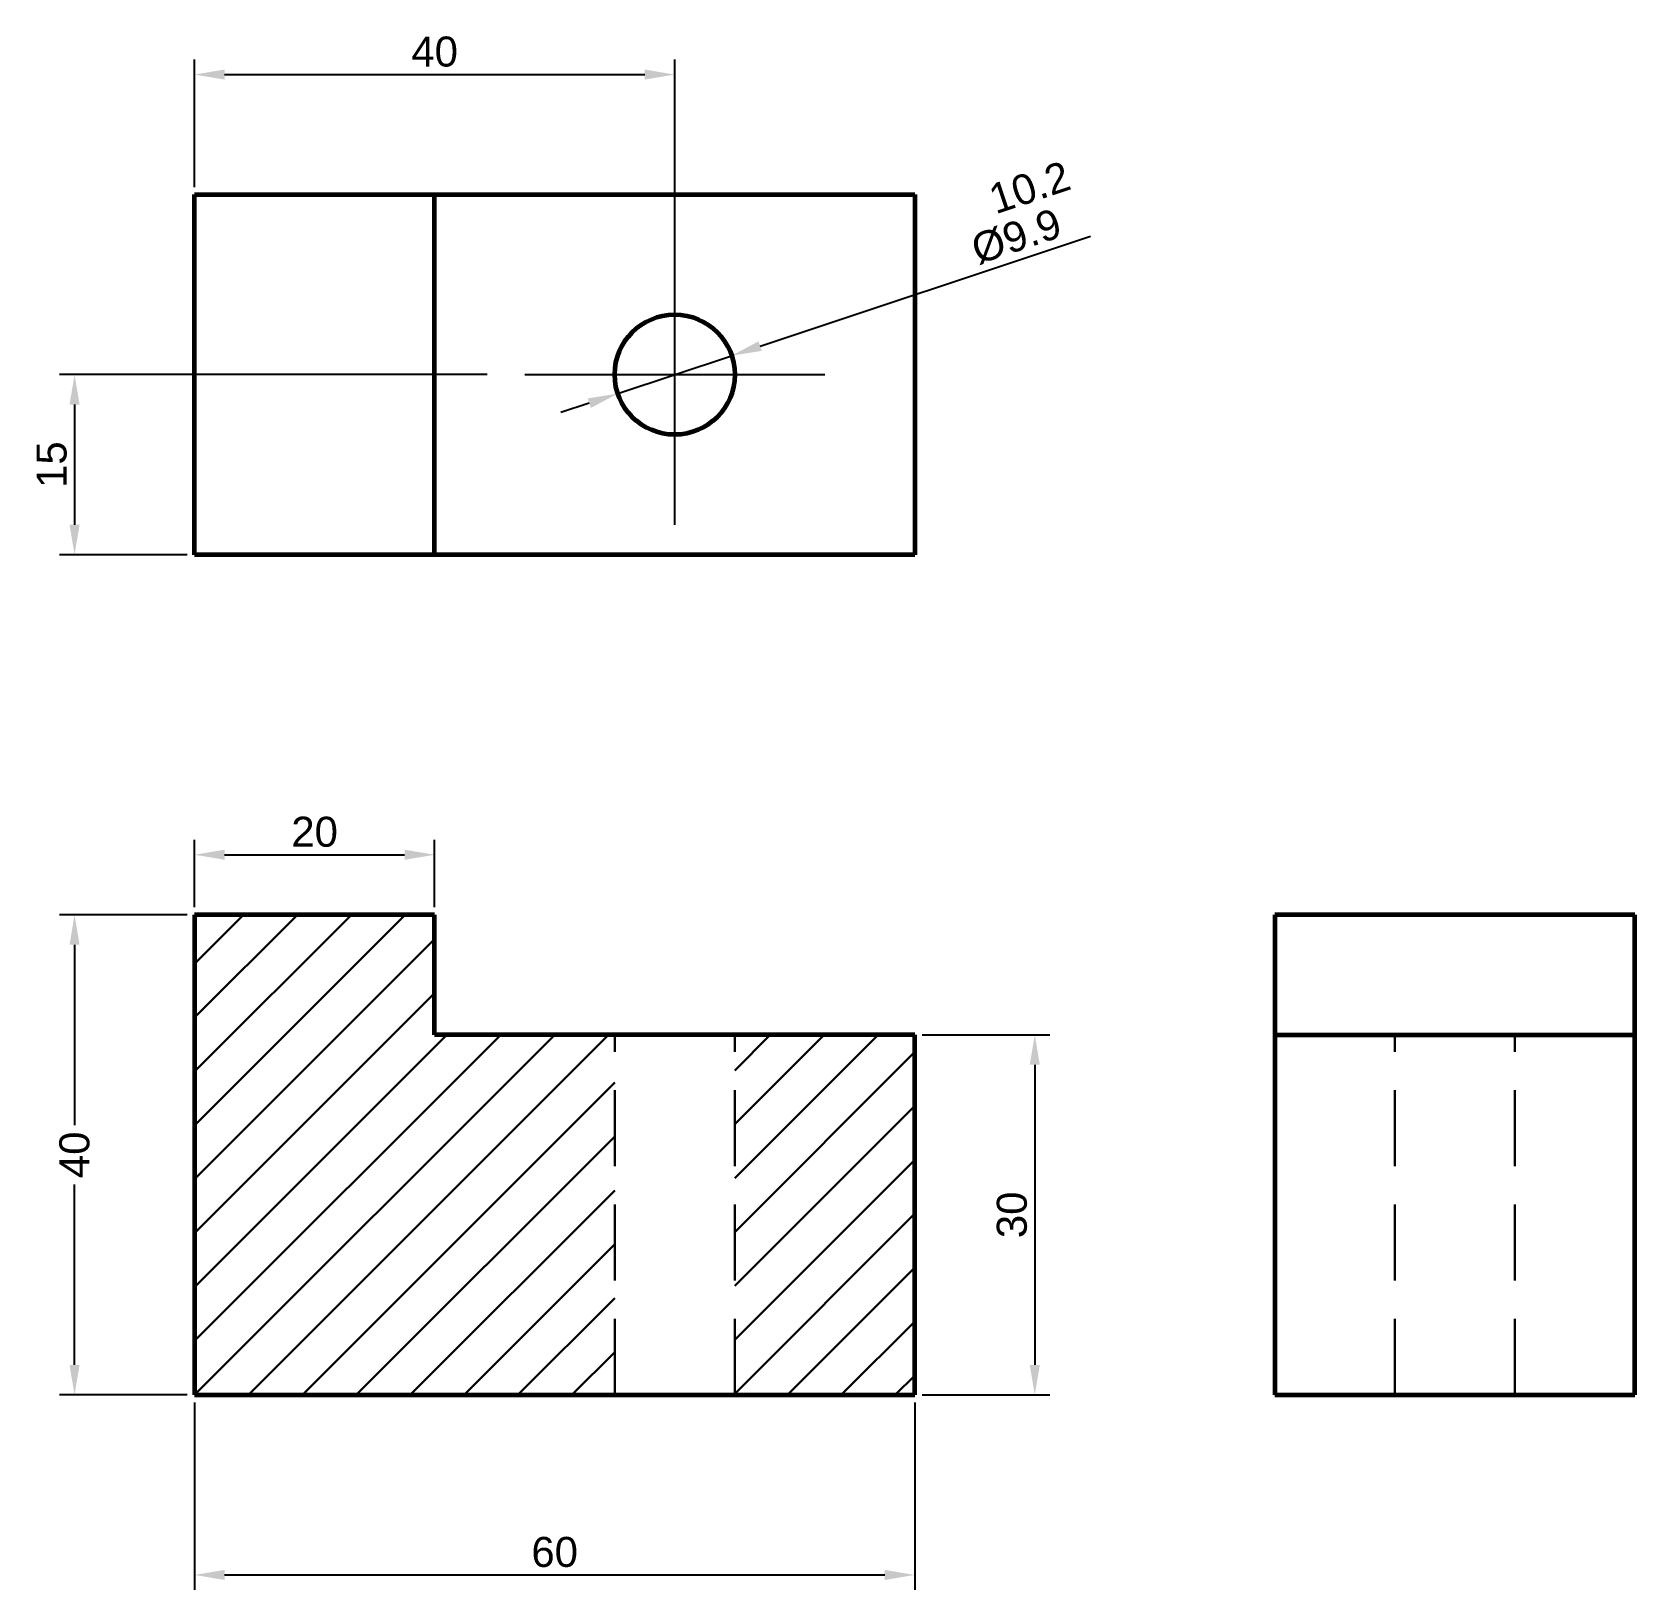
# Model space of a CAD drawing. Header units: millimetres. Extents: x 86 to 220, y 84 to 214.
import ezdxf

# ---------------------------------------------------------------- set-up
doc = ezdxf.new("R2010")
doc.units = ezdxf.units.MM
doc.linetypes.add('HIDDEN', pattern=[9.525, 6.35, -3.175])
doc.layers.add('Dimension', color=1, linetype='Continuous')
for name, color, linetype, lineweight in [('Hidden', 7, 'HIDDEN', 30), ('Object', 7, 'Continuous', 60), ('Section', 7, 'Continuous', 30)]:
    doc.layers.add(name, color=color, linetype=linetype, lineweight=lineweight)
doc.styles.get("Standard").update_dxf_attribs({"font": 'arial.ttf'})
doc.dimstyles.new('ISO-25', dxfattribs={"dimtxt": 2.5, "dimasz": 2.5, "dimexe": 1.25, "dimexo": 0.625, "dimtad": 1, "dimdec": 0, "dimdsep": 46, "dimtxsty": 'Standard', "dimcen": 25, "dimadec": 0, "dimazin": 0, "dimtfac": 1, "dimtmove": 0, "dimatfit": 3, "dimfxl": 1, "dimarcsym": 0})

# ---------------------------------------------------------------- blocks, each defined once
blk = doc.blocks.new('*D1')
at = {"layer": 'Defpoints', "color": 0}
for p in [(100, 100), (160, 100), (160, 85)]:
    blk.add_point(p, dxfattribs=at)
at = {"layer": 'Dimension', "color": 0, "lineweight": -2}
for p, q in [((100, 99.37), (100, 83.75)), ((160, 99.37), (160, 83.75)), ((102.5, 85), (157.5, 85))]:
    blk.add_line(p, q, dxfattribs=at)
at = {"layer": 'Dimension', "color": 0}
for points in [[(102.5, 85.42), (102.5, 84.58), (100, 85)], [(157.5, 84.58), (157.5, 85.42), (160, 85)]]:
    blk.add_solid(points, dxfattribs=at)
at = {"layer": 'Dimension', "color": 0, "insert": (130, 86.9), "char_height": 2.5, "attachment_point": 5}
blk.add_mtext('60', dxfattribs=at)
blk = doc.blocks.new('*D2')
at = {"layer": 'Defpoints', "color": 0}
for p in [(90, 140), (100, 140), (100, 100)]:
    blk.add_point(p, dxfattribs=at)
at = {"layer": 'Dimension', "color": 0, "lineweight": -2}
for p, q in [((99.37, 140), (88.75, 140)), ((90, 137.5), (90, 122.47)), ((90, 102.5), (90, 117.53)), ((99.37, 100), (88.75, 100))]:
    blk.add_line(p, q, dxfattribs=at)
at = {"layer": 'Dimension', "color": 0}
for points in [[(90.42, 137.5), (89.58, 137.5), (90, 140)], [(89.58, 102.5), (90.42, 102.5), (90, 100)]]:
    blk.add_solid(points, dxfattribs=at)
at = {"layer": 'Dimension', "color": 0, "insert": (90, 120), "char_height": 2.5, "attachment_point": 5, "rotation": 90}
blk.add_mtext('40', dxfattribs=at)
blk = doc.blocks.new('*D3')
at = {"layer": 'Defpoints', "color": 0}
for p in [(120, 145), (100, 140), (120, 140)]:
    blk.add_point(p, dxfattribs=at)
at = {"layer": 'Dimension', "color": 0, "lineweight": -2}
for p, q in [((100, 140.62), (100, 146.25)), ((120, 140.62), (120, 146.25)), ((102.5, 145), (117.5, 145))]:
    blk.add_line(p, q, dxfattribs=at)
at = {"layer": 'Dimension', "color": 0}
for points in [[(102.5, 145.42), (102.5, 144.58), (100, 145)], [(117.5, 144.58), (117.5, 145.42), (120, 145)]]:
    blk.add_solid(points, dxfattribs=at)
at = {"layer": 'Dimension', "color": 0, "insert": (110, 146.9), "char_height": 2.5, "attachment_point": 5}
blk.add_mtext('20', dxfattribs=at)
blk = doc.blocks.new('*D4')
at = {"layer": 'Defpoints', "color": 0}
for p in [(160, 130), (160, 100), (170, 100)]:
    blk.add_point(p, dxfattribs=at)
at = {"layer": 'Dimension', "color": 0, "lineweight": -2}
for p, q in [((160.62, 130), (171.25, 130)), ((170, 127.5), (170, 102.5)), ((160.62, 100), (171.25, 100))]:
    blk.add_line(p, q, dxfattribs=at)
at = {"layer": 'Dimension', "color": 0}
for points in [[(170.42, 127.5), (169.58, 127.5), (170, 130)], [(169.58, 102.5), (170.42, 102.5), (170, 100)]]:
    blk.add_solid(points, dxfattribs=at)
at = {"layer": 'Dimension', "color": 0, "insert": (168.1, 115), "char_height": 2.5, "attachment_point": 5, "rotation": 90}
blk.add_mtext('30', dxfattribs=at)
blk = doc.blocks.new('*D5')
at = {"layer": 'Defpoints', "color": 0}
for p in [(140, 210), (100, 200), (140, 195)]:
    blk.add_point(p, dxfattribs=at)
at = {"layer": 'Dimension', "color": 0, "lineweight": -2}
for p, q in [((100, 200.62), (100, 211.25)), ((140, 195.62), (140, 211.25)), ((102.5, 210), (137.5, 210))]:
    blk.add_line(p, q, dxfattribs=at)
at = {"layer": 'Dimension', "color": 0}
for points in [[(102.5, 210.42), (102.5, 209.58), (100, 210)], [(137.5, 209.58), (137.5, 210.42), (140, 210)]]:
    blk.add_solid(points, dxfattribs=at)
at = {"layer": 'Dimension', "color": 0, "insert": (120, 211.9), "char_height": 2.5, "attachment_point": 5}
blk.add_mtext('40', dxfattribs=at)
blk = doc.blocks.new('*D6')
at = {"layer": 'Defpoints', "color": 0}
for p in [(125, 185), (90, 170), (100, 170)]:
    blk.add_point(p, dxfattribs=at)
at = {"layer": 'Dimension', "color": 0, "lineweight": -2}
for p, q in [((124.38, 185), (88.75, 185)), ((90, 182.5), (90, 172.5)), ((99.37, 170), (88.75, 170))]:
    blk.add_line(p, q, dxfattribs=at)
at = {"layer": 'Dimension', "color": 0}
for points in [[(90.42, 182.5), (89.58, 182.5), (90, 185)], [(89.58, 172.5), (90.42, 172.5), (90, 170)]]:
    blk.add_solid(points, dxfattribs=at)
at = {"layer": 'Dimension', "color": 0, "insert": (88.1, 177.5), "char_height": 2.5, "attachment_point": 5, "rotation": 90}
blk.add_mtext('15', dxfattribs=at)
blk = doc.blocks.new('*D7')
at = {"layer": 'Defpoints', "color": 0}
for p in [(144.74, 186.58), (135.26, 183.42)]:
    blk.add_point(p, dxfattribs=at)
at = {"layer": 'Dimension', "color": 0, "lineweight": -2}
for p, q in [((147.12, 187.37), (174.64, 196.55)), ((135.26, 183.42), (144.74, 186.58)), ((132.88, 182.63), (130.51, 181.84))]:
    blk.add_line(p, q, dxfattribs=at)
at = {"layer": 'Dimension', "color": 0}
for points in [[(146.98, 187.77), (147.25, 186.98), (144.74, 186.58)], [(133.02, 182.23), (132.75, 183.02), (135.26, 183.42)]]:
    blk.add_solid(points, dxfattribs=at)
at = {"layer": 'Dimension', "color": 0, "insert": (168.84, 198.47), "char_height": 2.5, "attachment_point": 5, "rotation": 18.4349}
blk.add_mtext('%%c\\S10.2^ 9.9;', dxfattribs=at)

msp = doc.modelspace()

# ---------------------------------------------------------------- hatches: boundary and pattern name
at = {"layer": 'Section'}
h = msp.add_hatch(dxfattribs=at)
h.set_pattern_fill('ANSI31', color=256, style=0)
h.paths.add_polyline_path([(160, 100), (160, 130), (145, 130), (145, 100)])
h.paths.add_polyline_path([(135, 100), (135, 130), (120, 130), (120, 140), (100, 140), (100, 100)])

# ---------------------------------------------------------------- linework, layer by layer
at = {"layer": 'Dimension'}
for p, q in [((140, 172.5), (140, 197.5)), ((127.5, 185), (152.5, 185))]:
    msp.add_line(p, q, dxfattribs=at)
at = {"layer": 'Hidden'}
for p, q in [((135, 130), (135, 130)), ((135, 130), (135, 130)), ((135, 130), (135, 130)), ((135, 100), (135, 130)), ((145, 100), (145, 130)), ((200, 100), (200, 130)), ((210, 100), (210, 130))]:
    msp.add_line(p, q, dxfattribs=at)
at = {"layer": 'Object'}
for p, q in [((100, 170), (100, 200)), ((100, 200), (160, 200)), ((120, 170), (120, 200)), ((160, 200), (160, 170)), ((160, 170), (100, 170)), ((120, 170), (120, 170)), ((120, 170), (120, 170)), ((120, 170), (120, 170)), ((120, 170), (120, 170)), ((120, 170), (120, 170)), ((120, 140), (100, 140)), ((100, 140), (100, 100)), ((120, 130), (120, 140)), ((220, 140), (190, 140)), ((190, 140), (190, 100)), ((220, 100), (220, 140)), ((160, 130), (120, 130)), ((120, 130), (120, 130)), ((160, 100), (160, 130)), ((190, 130), (220, 130)), ((100, 100), (160, 100)), ((190, 100), (220, 100))]:
    msp.add_line(p, q, dxfattribs=at)
msp.add_circle((140, 185), 5, dxfattribs=at)

# ---------------------------------------------------------------- dimensions: what is measured, and where the dimension line sits
at = {"layer": 'Dimension'}
for base, p1, p2, picture, middle in [((140, 210), (100, 200), (140, 195), '*D5', (120, 211.9)), ((120, 145), (100, 140), (120, 140), '*D3', (110, 146.9)), ((160, 85), (100, 100), (160, 100), '*D1', (130, 86.9))]:
    dim = msp.add_linear_dim(base=base, p1=p1, p2=p2, dimstyle='ISO-25', dxfattribs=at)
    dim.commit()
    dim.dimension.update_dxf_attribs({"geometry": picture, "text_midpoint": middle})
dim = msp.add_diameter_dim_2p(p1=(135.26, 183.42), p2=(144.74, 186.58), dimstyle='ISO-25', override={"dimtol": 0, "dimlim": 1, "dimtp": 0.2, "dimtm": 0.1}, dxfattribs=at)
dim.commit()
dim.dimension.update_dxf_attribs({"geometry": '*D7', "text_midpoint": (170, 195), "dimtype": 163})
for base, p1, p2, picture, middle in [((90, 170), (125, 185), (100, 170), '*D6', (88.1, 177.5)), ((170, 100), (160, 130), (160, 100), '*D4', (168.1, 115))]:
    dim = msp.add_linear_dim(base=base, p1=p1, p2=p2, angle=90, dimstyle='ISO-25', dxfattribs=at)
    dim.commit()
    dim.dimension.update_dxf_attribs({"geometry": picture, "text_midpoint": middle})
dim = msp.add_linear_dim(base=(90, 140), p1=(100, 100), p2=(100, 140), angle=90, dimstyle='ISO-25', dxfattribs=at)
dim.commit()
dim.dimension.update_dxf_attribs({"geometry": '*D2', "text_midpoint": (90, 120), "text_rotation": 90})

doc.saveas('drawing.dxf')
